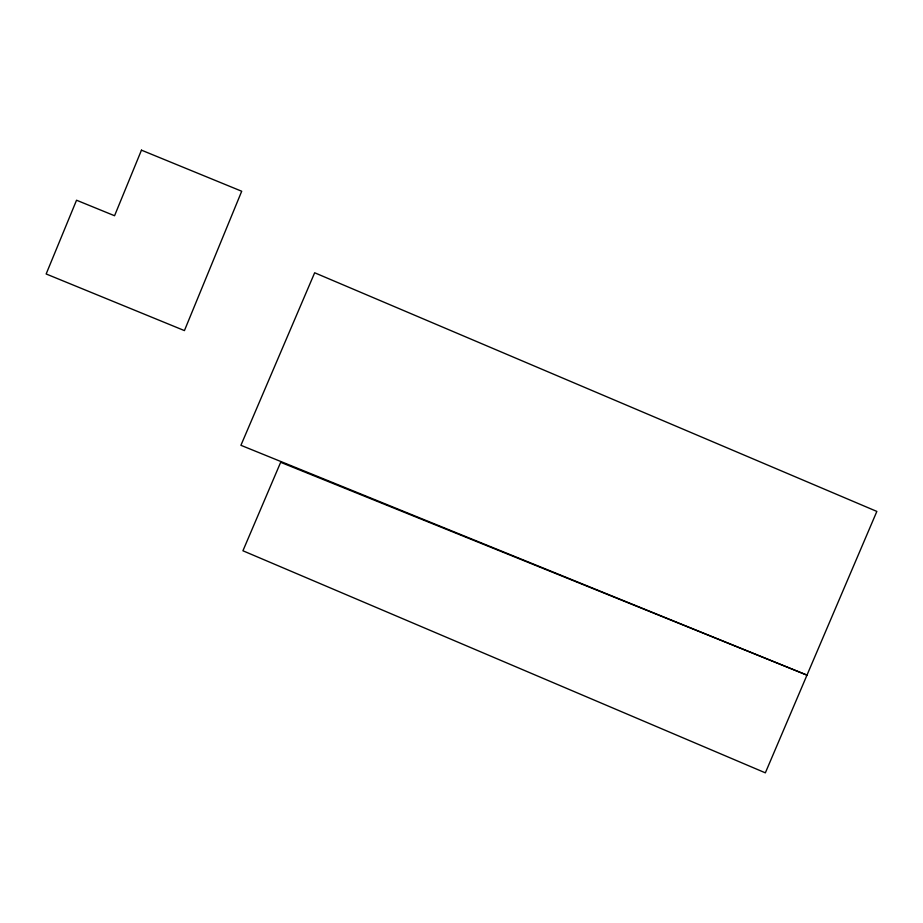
<?xml version="1.0" encoding="UTF-8"?>
<svg xmlns="http://www.w3.org/2000/svg" width="923" height="923" viewBox="0 0 923 923"><rect width="100%" height="100%" fill="white"/><g stroke="black" fill="none" stroke-linecap="round" stroke-linejoin="round"><path stroke-width="1.38" d="M141.461 150.161L114.556 215.74L76.54 200.222L46.15 273.969L184.427 330.596L241.711 191.246L141.461 150.161M806.979 675.128L765.352 772.839L242.922 550.777L280.661 462.308L806.979 675.128L876.85 511.423L314.662 272.77L240.915 445.301L806.979 675.128"/></g></svg>
